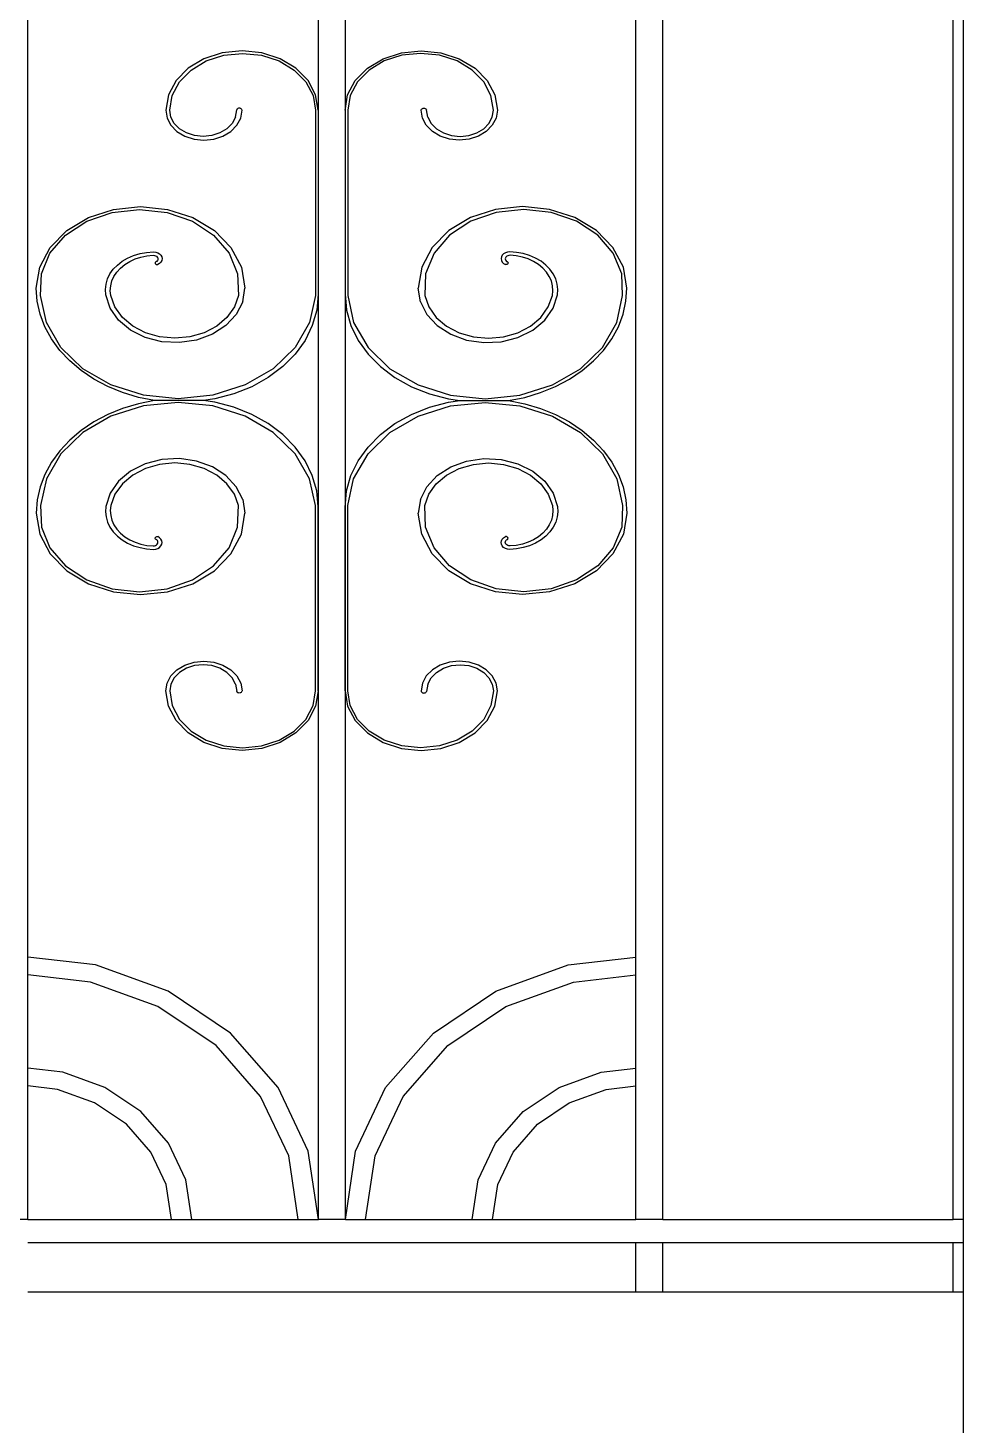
# Model space of a CAD drawing. Header units: millimetres. Extents: x 173236 to 801264, y -94969 to 615039.
# Drawn here: x 396649 to 397067, y -1894 to -1269 of the extents above; entities that cross this region are included whole.
import ezdxf

# ---------------------------------------------------------------- set-up
doc = ezdxf.new("R2010")
doc.units = ezdxf.units.MM
doc.header["$MEASUREMENT"] = 0
doc.layers.add('VOX-A-ELEV-1-NEAR', color=130, linetype='Continuous')
doc.layers.add('VOX-A-WALL-PATT', color=233, linetype='Continuous')

# ---------------------------------------------------------------- blocks, each defined once
blk = doc.blocks.new('west stsircase')
at = {"layer": 'VOX-A-WALL-PATT'}
for p, q in [((1460336.16, -1334.49), (1460336.16, -717.63)), ((1460466.16, -1451.85), (1460466.16, -717.63)), ((1460478.16, -954.92), (1460478.16, -717.63)), ((1460608.16, -1334.49), (1460608.16, -717.63)), ((1460620.16, -1451.85), (1460620.16, -717.63)), ((1460750.16, -1451.85), (1460750.16, -717.63)), ((1460754.51, -717.63), (1460754.51, -1451.85)), ((1460423.12, -930.02), (1460414.9, -932.68)), ((1460431.94, -929.11), (1460423.12, -930.02)), ((1460423.78, -931.14), (1460432.21, -930.28)), ((1460440.76, -930.02), (1460431.94, -929.11)), ((1460432.21, -930.28), (1460440.65, -931.14)), ((1460448.98, -932.68), (1460440.76, -930.02)), ((1460495.06, -932.68), (1460503.28, -930.02)), ((1460503.28, -930.02), (1460512.11, -929.11)), ((1460511.83, -930.28), (1460503.4, -931.14)), ((1460520.27, -931.14), (1460511.83, -930.28)), ((1460512.11, -929.11), (1460520.93, -930.02)), ((1460520.93, -930.02), (1460529.15, -932.68)), ((1460407.84, -936.91), (1460402.42, -942.43)), ((1460414.9, -932.68), (1460407.84, -936.91)), ((1460409.17, -937.74), (1460415.92, -933.69)), ((1460415.92, -933.69), (1460423.78, -931.14)), ((1460440.65, -931.14), (1460448.51, -933.69)), ((1460448.51, -933.69), (1460455.26, -937.74)), ((1460456.04, -936.91), (1460448.98, -932.68)), ((1460461.46, -942.43), (1460456.04, -936.91)), ((1460482.59, -942.43), (1460488.01, -936.91)), ((1460488.01, -936.91), (1460495.06, -932.68)), ((1460495.53, -933.69), (1460488.78, -937.74)), ((1460503.4, -931.14), (1460495.53, -933.69)), ((1460528.13, -933.69), (1460520.27, -931.14)), ((1460534.88, -937.74), (1460528.13, -933.69)), ((1460529.15, -932.68), (1460536.21, -936.91)), ((1460536.21, -936.91), (1460541.62, -942.43)), ((1460402.42, -942.43), (1460399.02, -948.86)), ((1460400.73, -949.16), (1460403.99, -943.02)), ((1460403.99, -943.02), (1460409.17, -937.74)), ((1460455.26, -937.74), (1460460.44, -943.02)), ((1460460.44, -943.02), (1460463.7, -949.16)), ((1460464.86, -948.86), (1460461.46, -942.43)), ((1460479.18, -948.86), (1460482.59, -942.43)), ((1460483.61, -943.02), (1460480.35, -949.16)), ((1460488.78, -937.74), (1460483.61, -943.02)), ((1460540.06, -943.02), (1460534.88, -937.74)), ((1460543.31, -949.16), (1460540.06, -943.02)), ((1460541.62, -942.43), (1460545.03, -948.86)), ((1460399.02, -948.86), (1460397.86, -955.76)), ((1460399.62, -955.76), (1460400.73, -949.16)), ((1460463.7, -949.16), (1460464.81, -955.76)), ((1460466.02, -955.76), (1460464.86, -948.86)), ((1460478.16, -954.92), (1460479.18, -948.86)), ((1460480.35, -949.16), (1460479.24, -955.76)), ((1460544.42, -955.76), (1460543.31, -949.16)), ((1460545.03, -948.86), (1460546.19, -955.76)), ((1460397.86, -955.76), (1460398.44, -959.21)), ((1460400.13, -958.78), (1460399.62, -955.76)), ((1460429, -958.78), (1460429.55, -955.51)), ((1460429.67, -955.28), (1460429.55, -955.51)), ((1460429.86, -955.09), (1460429.67, -955.28)), ((1460430.12, -954.93), (1460429.86, -955.09)), ((1460430.41, -954.84), (1460430.12, -954.93)), ((1460430.72, -954.81), (1460430.41, -954.84)), ((1460431.04, -954.84), (1460430.72, -954.81)), ((1460431.33, -954.93), (1460431.04, -954.84)), ((1460431.58, -955.09), (1460431.33, -954.93)), ((1460431.36, -959.21), (1460431.94, -955.76)), ((1460431.78, -955.28), (1460431.58, -955.09)), ((1460431.9, -955.51), (1460431.78, -955.28)), ((1460431.94, -955.76), (1460431.9, -955.51)), ((1460464.81, -955.76), (1460464.81, -1038.62)), ((1460466.02, -955.76), (1460466.02, -1038.13)), ((1460478.02, -955.76), (1460478.16, -954.92)), ((1460478.02, -955.76), (1460478.02, -1038.13)), ((1460478.16, -1039.62), (1460478.16, -954.92)), ((1460479.24, -955.76), (1460479.24, -1038.62)), ((1460512.11, -955.76), (1460512.15, -955.51)), ((1460512.69, -959.21), (1460512.11, -955.76)), ((1460512.15, -955.51), (1460512.27, -955.28)), ((1460512.27, -955.28), (1460512.46, -955.09)), ((1460512.46, -955.09), (1460512.71, -954.93)), ((1460512.71, -954.93), (1460513.01, -954.84)), ((1460513.01, -954.84), (1460513.32, -954.81)), ((1460513.32, -954.81), (1460513.64, -954.84)), ((1460513.64, -954.84), (1460513.93, -954.93)), ((1460513.93, -954.93), (1460514.18, -955.09)), ((1460514.18, -955.09), (1460514.37, -955.28)), ((1460514.37, -955.28), (1460514.5, -955.51)), ((1460515.05, -958.78), (1460514.5, -955.51)), ((1460543.91, -958.78), (1460544.42, -955.76)), ((1460546.19, -955.76), (1460545.61, -959.21)), ((1460398.44, -959.21), (1460400.14, -962.42)), ((1460401.62, -961.6), (1460400.13, -958.78)), ((1460404, -964.02), (1460401.62, -961.6)), ((1460427.51, -961.6), (1460425.13, -964.02)), ((1460429, -958.78), (1460427.51, -961.6)), ((1460429.66, -962.42), (1460431.36, -959.21)), ((1460514.39, -962.42), (1460512.69, -959.21)), ((1460515.05, -958.78), (1460516.54, -961.6)), ((1460516.54, -961.6), (1460518.91, -964.02)), ((1460540.05, -964.02), (1460542.42, -961.6)), ((1460542.42, -961.6), (1460543.91, -958.78)), ((1460545.61, -959.21), (1460543.9, -962.42)), ((1460400.14, -962.42), (1460402.85, -965.18)), ((1460402.85, -965.18), (1460406.38, -967.3)), ((1460407.09, -965.88), (1460404, -964.02)), ((1460406.38, -967.3), (1460410.49, -968.63)), ((1460410.7, -967.04), (1460407.09, -965.88)), ((1460410.49, -968.63), (1460414.9, -969.08)), ((1460414.56, -967.44), (1460410.7, -967.04)), ((1460418.43, -967.04), (1460414.56, -967.44)), ((1460414.9, -969.08), (1460419.31, -968.63)), ((1460422.04, -965.88), (1460418.43, -967.04)), ((1460419.31, -968.63), (1460423.42, -967.3)), ((1460425.13, -964.02), (1460422.04, -965.88)), ((1460423.42, -967.3), (1460426.95, -965.18)), ((1460426.95, -965.18), (1460429.66, -962.42)), ((1460517.1, -965.18), (1460514.39, -962.42)), ((1460520.63, -967.3), (1460517.1, -965.18)), ((1460518.91, -964.02), (1460522.01, -965.88)), ((1460524.74, -968.63), (1460520.63, -967.3)), ((1460522.01, -965.88), (1460525.61, -967.04)), ((1460529.15, -969.08), (1460524.74, -968.63)), ((1460525.61, -967.04), (1460529.48, -967.44)), ((1460533.56, -968.63), (1460529.15, -969.08)), ((1460529.48, -967.44), (1460533.35, -967.04)), ((1460533.35, -967.04), (1460536.95, -965.88)), ((1460537.67, -967.3), (1460533.56, -968.63)), ((1460536.95, -965.88), (1460540.05, -964.02)), ((1460541.2, -965.18), (1460537.67, -967.3)), ((1460543.9, -962.42), (1460541.2, -965.18)), ((1460374.49, -1000.05), (1460386.57, -998.81)), ((1460386.57, -998.81), (1460398.65, -1000.05)), ((1460557.48, -998.81), (1460545.4, -1000.05)), ((1460569.56, -1000.05), (1460557.48, -998.81)), ((1460352.95, -1011.61), (1460362.45, -1005.36)), ((1460353.57, -1009.49), (1460363.23, -1003.7)), ((1460362.45, -1005.36), (1460373.79, -1001.4)), ((1460363.23, -1003.7), (1460374.49, -1000.05)), ((1460373.79, -1001.4), (1460386.09, -1000.05)), ((1460386.09, -1000.05), (1460398.39, -1001.4)), ((1460398.39, -1001.4), (1460409.73, -1005.36)), ((1460398.65, -1000.05), (1460409.9, -1003.7)), ((1460409.73, -1005.36), (1460419.23, -1011.61)), ((1460409.9, -1003.7), (1460419.57, -1009.49)), ((1460534.14, -1003.7), (1460524.47, -1009.49)), ((1460534.31, -1005.36), (1460524.81, -1011.61)), ((1460545.4, -1000.05), (1460534.14, -1003.7)), ((1460545.66, -1001.4), (1460534.31, -1005.36)), ((1460557.95, -1000.05), (1460545.66, -1001.4)), ((1460570.25, -1001.4), (1460557.95, -1000.05)), ((1460580.81, -1003.7), (1460569.56, -1000.05)), ((1460581.59, -1005.36), (1460570.25, -1001.4)), ((1460590.48, -1009.49), (1460580.81, -1003.7)), ((1460591.1, -1011.61), (1460581.59, -1005.36)), ((1460346.02, -1019.67), (1460352.95, -1011.61)), ((1460346.15, -1017.05), (1460353.57, -1009.49)), ((1460419.23, -1011.61), (1460426.16, -1019.67)), ((1460419.57, -1009.49), (1460426.99, -1017.05)), ((1460524.47, -1009.49), (1460517.06, -1017.05)), ((1460524.81, -1011.61), (1460517.88, -1019.67)), ((1460597.9, -1017.05), (1460590.48, -1009.49)), ((1460598.02, -1019.67), (1460591.1, -1011.61)), ((1460341.49, -1025.85), (1460346.15, -1017.05)), ((1460426.99, -1017.05), (1460431.65, -1025.85)), ((1460517.06, -1017.05), (1460512.39, -1025.85)), ((1460602.56, -1025.85), (1460597.9, -1017.05)), ((1460342.21, -1028.91), (1460346.02, -1019.67)), ((1460376.19, -1024.97), (1460378.34, -1023.28)), ((1460377.56, -1026.29), (1460379.48, -1024.7)), ((1460378.34, -1023.28), (1460380.78, -1021.84)), ((1460379.48, -1024.7), (1460381.68, -1023.33)), ((1460380.78, -1021.84), (1460383.45, -1020.68)), ((1460381.68, -1023.33), (1460384.1, -1022.22)), ((1460383.45, -1020.68), (1460386.3, -1019.82)), ((1460384.1, -1022.22), (1460386.69, -1021.39)), ((1460386.3, -1019.82), (1460389.28, -1019.28)), ((1460386.69, -1021.39), (1460389.41, -1020.85)), ((1460389.28, -1019.28), (1460392.32, -1019.06)), ((1460389.41, -1020.85), (1460392.19, -1020.61)), ((1460392.19, -1020.61), (1460392.73, -1020.65)), ((1460392.32, -1019.06), (1460393.32, -1019.17)), ((1460392.73, -1020.65), (1460393.24, -1020.8)), ((1460393.12, -1023.86), (1460393.09, -1024.04)), ((1460393.09, -1024.04), (1460393.12, -1024.23)), ((1460393.21, -1023.68), (1460393.12, -1023.86)), ((1460393.12, -1024.23), (1460393.22, -1024.4)), ((1460393.35, -1023.53), (1460393.21, -1023.68)), ((1460393.22, -1024.4), (1460393.37, -1024.55)), ((1460393.24, -1020.8), (1460393.68, -1021.05)), ((1460393.32, -1019.17), (1460394.26, -1019.47)), ((1460393.54, -1023.41), (1460393.35, -1023.53)), ((1460393.37, -1024.55), (1460393.56, -1024.66)), ((1460393.76, -1023.34), (1460393.54, -1023.41)), ((1460393.56, -1024.66), (1460393.78, -1024.73)), ((1460393.68, -1021.05), (1460394.02, -1021.38)), ((1460394.08, -1023), (1460393.76, -1023.34)), ((1460393.78, -1024.73), (1460394.02, -1024.76)), ((1460394.02, -1021.38), (1460394.24, -1021.76)), ((1460394.02, -1024.76), (1460394.26, -1024.73)), ((1460394.27, -1022.6), (1460394.08, -1023)), ((1460394.24, -1021.76), (1460394.33, -1022.18)), ((1460394.26, -1019.47), (1460395.07, -1019.95)), ((1460395.07, -1024.25), (1460394.26, -1024.73)), ((1460394.33, -1022.18), (1460394.27, -1022.6)), ((1460395.07, -1019.95), (1460395.68, -1020.58)), ((1460395.68, -1023.62), (1460395.07, -1024.25)), ((1460395.68, -1020.58), (1460396.07, -1021.31)), ((1460396.07, -1022.89), (1460395.68, -1023.62)), ((1460396.07, -1021.31), (1460396.2, -1022.1)), ((1460396.2, -1022.1), (1460396.07, -1022.89)), ((1460426.16, -1019.67), (1460429.97, -1028.91)), ((1460517.88, -1019.67), (1460514.07, -1028.91)), ((1460547.97, -1021.31), (1460547.84, -1022.1)), ((1460547.84, -1022.1), (1460547.97, -1022.89)), ((1460548.36, -1020.58), (1460547.97, -1021.31)), ((1460547.97, -1022.89), (1460548.36, -1023.62)), ((1460548.98, -1019.95), (1460548.36, -1020.58)), ((1460548.36, -1023.62), (1460548.98, -1024.25)), ((1460549.78, -1019.47), (1460548.98, -1019.95)), ((1460548.98, -1024.25), (1460549.78, -1024.73)), ((1460549.81, -1021.76), (1460549.72, -1022.18)), ((1460549.72, -1022.18), (1460549.77, -1022.6)), ((1460549.77, -1022.6), (1460549.96, -1023)), ((1460550.72, -1019.17), (1460549.78, -1019.47)), ((1460550.02, -1024.76), (1460549.78, -1024.73)), ((1460550.03, -1021.38), (1460549.81, -1021.76)), ((1460549.96, -1023), (1460550.28, -1023.34)), ((1460550.26, -1024.73), (1460550.02, -1024.76)), ((1460550.37, -1021.05), (1460550.03, -1021.38)), ((1460550.48, -1024.66), (1460550.26, -1024.73)), ((1460550.28, -1023.34), (1460550.5, -1023.41)), ((1460550.81, -1020.8), (1460550.37, -1021.05)), ((1460550.68, -1024.55), (1460550.48, -1024.66)), ((1460550.5, -1023.41), (1460550.69, -1023.53)), ((1460550.83, -1024.4), (1460550.68, -1024.55)), ((1460550.69, -1023.53), (1460550.84, -1023.68)), ((1460551.72, -1019.06), (1460550.72, -1019.17)), ((1460551.31, -1020.65), (1460550.81, -1020.8)), ((1460550.92, -1024.23), (1460550.83, -1024.4)), ((1460550.84, -1023.68), (1460550.93, -1023.86)), ((1460550.95, -1024.04), (1460550.92, -1024.23)), ((1460550.93, -1023.86), (1460550.95, -1024.04)), ((1460551.85, -1020.61), (1460551.31, -1020.65)), ((1460554.77, -1019.28), (1460551.72, -1019.06)), ((1460554.64, -1020.85), (1460551.85, -1020.61)), ((1460557.35, -1021.39), (1460554.64, -1020.85)), ((1460557.74, -1019.82), (1460554.77, -1019.28)), ((1460559.95, -1022.22), (1460557.35, -1021.39)), ((1460560.59, -1020.68), (1460557.74, -1019.82)), ((1460562.37, -1023.33), (1460559.95, -1022.22)), ((1460563.26, -1021.84), (1460560.59, -1020.68)), ((1460564.56, -1024.7), (1460562.37, -1023.33)), ((1460565.7, -1023.28), (1460563.26, -1021.84)), ((1460566.49, -1026.29), (1460564.56, -1024.7)), ((1460567.86, -1024.97), (1460565.7, -1023.28)), ((1460601.83, -1028.91), (1460598.02, -1019.67)), ((1460339.9, -1035.3), (1460341.49, -1025.85)), ((1460341.81, -1038.62), (1460342.21, -1028.91)), ((1460371.78, -1031.2), (1460372.87, -1028.97)), ((1460372.87, -1028.97), (1460374.35, -1026.88)), ((1460373.72, -1032.09), (1460374.65, -1030.02)), ((1460374.35, -1026.88), (1460376.19, -1024.97)), ((1460374.65, -1030.02), (1460375.93, -1028.08)), ((1460375.93, -1028.08), (1460377.56, -1026.29)), ((1460429.97, -1028.91), (1460430.37, -1038.62)), ((1460431.65, -1025.85), (1460433.24, -1035.3)), ((1460512.39, -1025.85), (1460510.8, -1035.3)), ((1460514.07, -1028.91), (1460513.67, -1038.62)), ((1460568.11, -1028.08), (1460566.49, -1026.29)), ((1460569.69, -1026.88), (1460567.86, -1024.97)), ((1460569.4, -1030.02), (1460568.11, -1028.08)), ((1460570.32, -1032.09), (1460569.4, -1030.02)), ((1460571.17, -1028.97), (1460569.69, -1026.88)), ((1460572.26, -1031.2), (1460571.17, -1028.97)), ((1460602.23, -1038.62), (1460601.83, -1028.91)), ((1460604.15, -1035.3), (1460602.56, -1025.85)), ((1460340.33, -1041.17), (1460339.9, -1035.3)), ((1460370.84, -1035.91), (1460371.1, -1033.53)), ((1460371, -1038.3), (1460370.84, -1035.91)), ((1460371.1, -1033.53), (1460371.78, -1031.2)), ((1460373.02, -1036.43), (1460373.18, -1034.24)), ((1460373.27, -1038.62), (1460373.02, -1036.43)), ((1460373.18, -1034.24), (1460373.72, -1032.09)), ((1460432.26, -1041.38), (1460433.24, -1035.3)), ((1460511.79, -1041.38), (1460510.8, -1035.3)), ((1460570.87, -1034.24), (1460570.32, -1032.09)), ((1460570.78, -1038.62), (1460571.02, -1036.43)), ((1460571.02, -1036.43), (1460570.87, -1034.24)), ((1460572.95, -1033.53), (1460572.26, -1031.2)), ((1460573.21, -1035.91), (1460572.95, -1033.53)), ((1460573.05, -1038.3), (1460573.21, -1035.91)), ((1460603.72, -1041.17), (1460604.15, -1035.3)), ((1460341.62, -1046.96), (1460340.33, -1041.17)), ((1460344.44, -1050.67), (1460341.81, -1038.62)), ((1460372.93, -1044.24), (1460371, -1038.3)), ((1460375.11, -1043.73), (1460373.27, -1038.62)), ((1460430.37, -1038.62), (1460428.53, -1043.73)), ((1460432.26, -1041.38), (1460429.37, -1047.07)), ((1460464.81, -1038.62), (1460462.17, -1050.67)), ((1460466.02, -1038.13), (1460465.36, -1045.17)), ((1460478.02, -1038.13), (1460478.16, -1039.62)), ((1460478.16, -1039.62), (1460478.68, -1045.17)), ((1460478.16, -1131.57), (1460478.16, -1039.62)), ((1460479.24, -1038.62), (1460481.87, -1050.67)), ((1460511.79, -1041.38), (1460514.67, -1047.07)), ((1460513.67, -1038.62), (1460515.52, -1043.73)), ((1460568.94, -1043.73), (1460570.78, -1038.62)), ((1460571.12, -1044.24), (1460573.05, -1038.3)), ((1460599.6, -1050.67), (1460602.23, -1038.62)), ((1460602.43, -1046.96), (1460603.72, -1041.17)), ((1460343.74, -1052.6), (1460341.62, -1046.96)), ((1460376.69, -1049.61), (1460372.93, -1044.24)), ((1460378.43, -1048.37), (1460375.11, -1043.73)), ((1460382.04, -1054.09), (1460376.69, -1049.61)), ((1460383.04, -1052.27), (1460378.43, -1048.37)), ((1460425.21, -1048.37), (1460420.6, -1052.27)), ((1460429.37, -1047.07), (1460424.76, -1052.03)), ((1460428.53, -1043.73), (1460425.21, -1048.37)), ((1460465.36, -1045.17), (1460463.39, -1052.06)), ((1460478.68, -1045.17), (1460480.65, -1052.06)), ((1460514.67, -1047.07), (1460519.28, -1052.03)), ((1460515.52, -1043.73), (1460518.84, -1048.37)), ((1460518.84, -1048.37), (1460523.45, -1052.27)), ((1460561, -1052.27), (1460565.62, -1048.37)), ((1460562, -1054.09), (1460567.36, -1049.61)), ((1460565.62, -1048.37), (1460568.94, -1043.73)), ((1460567.36, -1049.61), (1460571.12, -1044.24)), ((1460600.3, -1052.6), (1460602.43, -1046.96)), ((1460346.69, -1058.01), (1460343.74, -1052.6)), ((1460350.88, -1061.82), (1460344.44, -1050.67)), ((1460388.65, -1057.38), (1460382.04, -1054.09)), ((1460388.69, -1055.23), (1460383.04, -1052.27)), ((1460395.07, -1057.06), (1460388.69, -1055.23)), ((1460414.94, -1055.23), (1460408.57, -1057.06)), ((1460418.72, -1055.93), (1460411.62, -1058.54)), ((1460420.6, -1052.27), (1460414.94, -1055.23)), ((1460424.76, -1052.03), (1460418.72, -1055.93)), ((1460462.17, -1050.67), (1460455.74, -1061.82)), ((1460463.39, -1052.06), (1460460.16, -1058.66)), ((1460480.65, -1052.06), (1460483.88, -1058.66)), ((1460481.87, -1050.67), (1460488.31, -1061.82)), ((1460519.28, -1052.03), (1460525.33, -1055.93)), ((1460523.45, -1052.27), (1460529.1, -1055.23)), ((1460525.33, -1055.93), (1460532.42, -1058.54)), ((1460529.1, -1055.23), (1460535.48, -1057.06)), ((1460548.98, -1057.06), (1460555.35, -1055.23)), ((1460555.35, -1055.23), (1460561, -1052.27)), ((1460555.39, -1057.38), (1460562, -1054.09)), ((1460593.17, -1061.82), (1460599.6, -1050.67)), ((1460597.36, -1058.01), (1460600.3, -1052.6)), ((1460350.4, -1063.12), (1460346.69, -1058.01)), ((1460360.7, -1071.34), (1460350.88, -1061.82)), ((1460396.1, -1059.28), (1460388.65, -1057.38)), ((1460401.82, -1057.69), (1460395.07, -1057.06)), ((1460403.92, -1059.68), (1460396.1, -1059.28)), ((1460408.57, -1057.06), (1460401.82, -1057.69)), ((1460411.62, -1058.54), (1460403.92, -1059.68)), ((1460455.74, -1061.82), (1460445.92, -1071.34)), ((1460460.16, -1058.66), (1460455.73, -1064.81)), ((1460483.88, -1058.66), (1460488.31, -1064.81)), ((1460488.31, -1061.82), (1460498.13, -1071.34)), ((1460532.42, -1058.54), (1460540.12, -1059.68)), ((1460535.48, -1057.06), (1460542.23, -1057.69)), ((1460540.12, -1059.68), (1460547.94, -1059.28)), ((1460542.23, -1057.69), (1460548.98, -1057.06)), ((1460547.94, -1059.28), (1460555.39, -1057.38)), ((1460583.34, -1071.34), (1460593.17, -1061.82)), ((1460593.65, -1063.12), (1460597.36, -1058.01)), ((1460354.84, -1067.87), (1460350.4, -1063.12)), ((1460359.94, -1072.19), (1460354.84, -1067.87)), ((1460455.73, -1064.81), (1460450.2, -1070.4)), ((1460488.31, -1064.81), (1460493.84, -1070.4)), ((1460584.1, -1072.19), (1460589.21, -1067.87)), ((1460589.21, -1067.87), (1460593.65, -1063.12)), ((1460365.64, -1076.02), (1460359.94, -1072.19)), ((1460373.28, -1078.62), (1460360.7, -1071.34)), ((1460445.92, -1071.34), (1460433.34, -1078.62)), ((1460450.2, -1070.4), (1460443.69, -1075.3)), ((1460493.84, -1070.4), (1460500.35, -1075.3)), ((1460498.13, -1071.34), (1460510.7, -1078.62)), ((1460570.77, -1078.62), (1460583.34, -1071.34)), ((1460578.4, -1076.02), (1460584.1, -1072.19)), ((1460371.87, -1079.32), (1460365.64, -1076.02)), ((1460378.54, -1082.04), (1460371.87, -1079.32)), ((1460387.79, -1083.18), (1460373.28, -1078.62)), ((1460433.34, -1078.62), (1460418.83, -1083.18)), ((1460436.34, -1079.4), (1460428.3, -1082.61)), ((1460443.69, -1075.3), (1460436.34, -1079.4)), ((1460500.35, -1075.3), (1460507.71, -1079.4)), ((1460507.71, -1079.4), (1460515.75, -1082.61)), ((1460510.7, -1078.62), (1460525.22, -1083.18)), ((1460556.25, -1083.18), (1460570.77, -1078.62)), ((1460565.5, -1082.04), (1460572.17, -1079.32)), ((1460572.17, -1079.32), (1460578.4, -1076.02)), ((1460385.56, -1084.14), (1460378.54, -1082.04)), ((1460385.56, -1087.06), (1460378.54, -1089.16)), ((1460392.85, -1085.6), (1460385.56, -1084.14)), ((1460392.85, -1085.6), (1460385.56, -1087.06)), ((1460403.31, -1084.74), (1460387.79, -1083.18)), ((1460403.31, -1086.46), (1460387.79, -1088.01)), ((1460414.73, -1085.6), (1460392.85, -1085.6)), ((1460418.83, -1083.18), (1460403.31, -1084.74)), ((1460418.83, -1088.01), (1460403.31, -1086.46)), ((1460419.74, -1084.88), (1460414.73, -1085.6)), ((1460419.74, -1086.31), (1460414.73, -1085.6)), ((1460428.3, -1082.61), (1460419.74, -1084.88)), ((1460428.3, -1088.58), (1460419.74, -1086.31)), ((1460515.75, -1082.61), (1460524.3, -1084.88)), ((1460515.75, -1088.58), (1460524.3, -1086.31)), ((1460524.3, -1084.88), (1460529.32, -1085.6)), ((1460524.3, -1086.31), (1460529.32, -1085.6)), ((1460525.22, -1083.18), (1460540.74, -1084.74)), ((1460525.22, -1088.01), (1460540.74, -1086.46)), ((1460529.32, -1085.6), (1460551.2, -1085.6)), ((1460540.74, -1084.74), (1460556.25, -1083.18)), ((1460540.74, -1086.46), (1460556.25, -1088.01)), ((1460551.2, -1085.6), (1460558.48, -1084.14)), ((1460551.2, -1085.6), (1460558.48, -1087.06)), ((1460558.48, -1084.14), (1460565.5, -1082.04)), ((1460558.48, -1087.06), (1460565.5, -1089.16)), ((1460373.28, -1092.57), (1460360.7, -1099.85)), ((1460371.87, -1091.88), (1460365.64, -1095.17)), ((1460378.54, -1089.16), (1460371.87, -1091.88)), ((1460387.79, -1088.01), (1460373.28, -1092.57)), ((1460433.34, -1092.57), (1460418.83, -1088.01)), ((1460436.34, -1091.8), (1460428.3, -1088.58)), ((1460445.92, -1099.85), (1460433.34, -1092.57)), ((1460443.69, -1095.9), (1460436.34, -1091.8)), ((1460498.13, -1099.85), (1460510.7, -1092.57)), ((1460500.35, -1095.9), (1460507.71, -1091.8)), ((1460507.71, -1091.8), (1460515.75, -1088.58)), ((1460510.7, -1092.57), (1460525.22, -1088.01)), ((1460556.25, -1088.01), (1460570.77, -1092.57)), ((1460565.5, -1089.16), (1460572.17, -1091.88)), ((1460570.77, -1092.57), (1460583.34, -1099.85)), ((1460572.17, -1091.88), (1460578.4, -1095.17)), ((1460360.7, -1099.85), (1460350.88, -1109.37)), ((1460359.94, -1099), (1460354.84, -1103.32)), ((1460365.64, -1095.17), (1460359.94, -1099)), ((1460450.2, -1100.79), (1460443.69, -1095.9)), ((1460455.74, -1109.37), (1460445.92, -1099.85)), ((1460488.31, -1109.37), (1460498.13, -1099.85)), ((1460493.84, -1100.79), (1460500.35, -1095.9)), ((1460578.4, -1095.17), (1460584.1, -1099)), ((1460583.34, -1099.85), (1460593.17, -1109.37)), ((1460584.1, -1099), (1460589.21, -1103.32)), ((1460354.84, -1103.32), (1460350.4, -1108.07)), ((1460455.73, -1106.38), (1460450.2, -1100.79)), ((1460488.31, -1106.38), (1460493.84, -1100.79)), ((1460589.21, -1103.32), (1460593.65, -1108.07)), ((1460350.88, -1109.37), (1460344.44, -1120.52)), ((1460350.4, -1108.07), (1460346.69, -1113.18)), ((1460396.1, -1111.91), (1460388.65, -1113.81)), ((1460403.92, -1111.52), (1460396.1, -1111.91)), ((1460411.62, -1112.66), (1460403.92, -1111.52)), ((1460460.16, -1112.53), (1460455.73, -1106.38)), ((1460462.17, -1120.52), (1460455.74, -1109.37)), ((1460481.87, -1120.52), (1460488.31, -1109.37)), ((1460483.88, -1112.53), (1460488.31, -1106.38)), ((1460532.42, -1112.66), (1460540.12, -1111.52)), ((1460540.12, -1111.52), (1460547.94, -1111.91)), ((1460547.94, -1111.91), (1460555.39, -1113.81)), ((1460593.17, -1109.37), (1460599.6, -1120.52)), ((1460593.65, -1108.07), (1460597.36, -1113.18)), ((1460343.74, -1118.59), (1460341.62, -1124.23)), ((1460346.69, -1113.18), (1460343.74, -1118.59)), ((1460382.04, -1117.11), (1460376.69, -1121.58)), ((1460388.65, -1113.81), (1460382.04, -1117.11)), ((1460388.69, -1115.97), (1460383.04, -1118.92)), ((1460395.07, -1114.13), (1460388.69, -1115.97)), ((1460401.82, -1113.5), (1460395.07, -1114.13)), ((1460408.57, -1114.13), (1460401.82, -1113.5)), ((1460414.94, -1115.97), (1460408.57, -1114.13)), ((1460418.72, -1115.26), (1460411.62, -1112.66)), ((1460420.6, -1118.92), (1460414.94, -1115.97)), ((1460424.76, -1119.16), (1460418.72, -1115.26)), ((1460463.39, -1119.13), (1460460.16, -1112.53)), ((1460480.65, -1119.13), (1460483.88, -1112.53)), ((1460519.28, -1119.16), (1460525.33, -1115.26)), ((1460523.45, -1118.92), (1460529.1, -1115.97)), ((1460525.33, -1115.26), (1460532.42, -1112.66)), ((1460529.1, -1115.97), (1460535.48, -1114.13)), ((1460535.48, -1114.13), (1460542.23, -1113.5)), ((1460542.23, -1113.5), (1460548.98, -1114.13)), ((1460548.98, -1114.13), (1460555.35, -1115.97)), ((1460555.35, -1115.97), (1460561, -1118.92)), ((1460555.39, -1113.81), (1460562, -1117.11)), ((1460562, -1117.11), (1460567.36, -1121.58)), ((1460597.36, -1113.18), (1460600.3, -1118.59)), ((1460600.3, -1118.59), (1460602.43, -1124.23)), ((1460341.62, -1124.23), (1460340.33, -1130.02)), ((1460344.44, -1120.52), (1460341.81, -1132.58)), ((1460376.69, -1121.58), (1460372.93, -1126.96)), ((1460378.43, -1122.82), (1460375.11, -1127.46)), ((1460383.04, -1118.92), (1460378.43, -1122.82)), ((1460425.21, -1122.82), (1460420.6, -1118.92)), ((1460429.37, -1124.12), (1460424.76, -1119.16)), ((1460428.53, -1127.46), (1460425.21, -1122.82)), ((1460432.26, -1129.82), (1460429.37, -1124.12)), ((1460464.81, -1132.58), (1460462.17, -1120.52)), ((1460465.36, -1126.02), (1460463.39, -1119.13)), ((1460478.68, -1126.02), (1460480.65, -1119.13)), ((1460479.24, -1132.58), (1460481.87, -1120.52)), ((1460511.79, -1129.82), (1460514.67, -1124.12)), ((1460514.67, -1124.12), (1460519.28, -1119.16)), ((1460515.52, -1127.46), (1460518.84, -1122.82)), ((1460518.84, -1122.82), (1460523.45, -1118.92)), ((1460561, -1118.92), (1460565.62, -1122.82)), ((1460565.62, -1122.82), (1460568.94, -1127.46)), ((1460567.36, -1121.58), (1460571.12, -1126.96)), ((1460599.6, -1120.52), (1460602.23, -1132.58)), ((1460602.43, -1124.23), (1460603.72, -1130.02)), ((1460340.33, -1130.02), (1460339.9, -1135.89)), ((1460372.93, -1126.96), (1460371, -1132.9)), ((1460375.11, -1127.46), (1460373.27, -1132.58)), ((1460430.37, -1132.58), (1460428.53, -1127.46)), ((1460432.26, -1129.82), (1460433.24, -1135.89)), ((1460466.02, -1133.07), (1460465.36, -1126.02)), ((1460478.16, -1131.57), (1460478.68, -1126.02)), ((1460511.79, -1129.82), (1460510.8, -1135.89)), ((1460513.67, -1132.58), (1460515.52, -1127.46)), ((1460568.94, -1127.46), (1460570.78, -1132.58)), ((1460571.12, -1126.96), (1460573.05, -1132.9)), ((1460603.72, -1130.02), (1460604.15, -1135.89)), ((1460339.9, -1135.89), (1460341.49, -1145.34)), ((1460341.81, -1132.58), (1460342.21, -1142.28)), ((1460371, -1132.9), (1460370.84, -1135.28)), ((1460370.84, -1135.28), (1460371.1, -1137.66)), ((1460373.27, -1132.58), (1460373.02, -1134.76)), ((1460373.02, -1134.76), (1460373.18, -1136.95)), ((1460373.18, -1136.95), (1460373.72, -1139.1)), ((1460429.97, -1142.28), (1460430.37, -1132.58)), ((1460431.65, -1145.34), (1460433.24, -1135.89)), ((1460464.81, -1215.44), (1460464.81, -1132.58)), ((1460466.02, -1215.44), (1460466.02, -1133.07)), ((1460478.02, -1133.07), (1460478.16, -1131.57)), ((1460478.02, -1215.44), (1460478.02, -1133.07)), ((1460478.16, -1216.27), (1460478.16, -1131.57)), ((1460479.24, -1215.44), (1460479.24, -1132.58)), ((1460512.39, -1145.34), (1460510.8, -1135.89)), ((1460514.07, -1142.28), (1460513.67, -1132.58)), ((1460570.87, -1136.95), (1460570.32, -1139.1)), ((1460570.78, -1132.58), (1460571.02, -1134.76)), ((1460571.02, -1134.76), (1460570.87, -1136.95)), ((1460573.21, -1135.28), (1460572.95, -1137.66)), ((1460573.05, -1132.9), (1460573.21, -1135.28)), ((1460602.23, -1132.58), (1460601.83, -1142.28)), ((1460604.15, -1135.89), (1460602.56, -1145.34)), ((1460342.21, -1142.28), (1460346.02, -1151.52)), ((1460371.1, -1137.66), (1460371.78, -1139.99)), ((1460371.78, -1139.99), (1460372.87, -1142.22)), ((1460372.87, -1142.22), (1460374.35, -1144.31)), ((1460373.72, -1139.1), (1460374.65, -1141.17)), ((1460374.65, -1141.17), (1460375.93, -1143.12)), ((1460375.93, -1143.12), (1460377.56, -1144.9)), ((1460426.16, -1151.52), (1460429.97, -1142.28)), ((1460517.88, -1151.52), (1460514.07, -1142.28)), ((1460568.11, -1143.12), (1460566.49, -1144.9)), ((1460569.4, -1141.17), (1460568.11, -1143.12)), ((1460570.32, -1139.1), (1460569.4, -1141.17)), ((1460571.17, -1142.22), (1460569.69, -1144.31)), ((1460572.26, -1139.99), (1460571.17, -1142.22)), ((1460572.95, -1137.66), (1460572.26, -1139.99)), ((1460601.83, -1142.28), (1460598.02, -1151.52)), ((1460341.49, -1145.34), (1460346.15, -1154.14)), ((1460374.35, -1144.31), (1460376.19, -1146.22)), ((1460376.19, -1146.22), (1460378.34, -1147.91)), ((1460377.56, -1144.9), (1460379.48, -1146.5)), ((1460378.34, -1147.91), (1460380.78, -1149.35)), ((1460379.48, -1146.5), (1460381.68, -1147.86)), ((1460380.78, -1149.35), (1460383.45, -1150.51)), ((1460381.68, -1147.86), (1460384.1, -1148.97)), ((1460384.1, -1148.97), (1460386.69, -1149.8)), ((1460386.69, -1149.8), (1460389.41, -1150.34)), ((1460393.09, -1147.15), (1460393.12, -1146.96)), ((1460393.12, -1147.34), (1460393.09, -1147.15)), ((1460393.12, -1146.96), (1460393.22, -1146.79)), ((1460393.21, -1147.51), (1460393.12, -1147.34)), ((1460393.35, -1147.66), (1460393.21, -1147.51)), ((1460393.22, -1146.79), (1460393.37, -1146.64)), ((1460393.54, -1147.78), (1460393.35, -1147.66)), ((1460393.37, -1146.64), (1460393.56, -1146.53)), ((1460393.76, -1147.85), (1460393.54, -1147.78)), ((1460393.56, -1146.53), (1460393.78, -1146.46)), ((1460393.68, -1150.14), (1460394.02, -1149.81)), ((1460394.08, -1148.2), (1460393.76, -1147.85)), ((1460393.78, -1146.46), (1460394.02, -1146.44)), ((1460394.02, -1146.44), (1460394.26, -1146.46)), ((1460394.02, -1149.81), (1460394.24, -1149.43)), ((1460394.27, -1148.59), (1460394.08, -1148.2)), ((1460394.24, -1149.43), (1460394.33, -1149.01)), ((1460395.07, -1146.95), (1460394.26, -1146.46)), ((1460394.33, -1149.01), (1460394.27, -1148.59)), ((1460395.68, -1147.58), (1460395.07, -1146.95)), ((1460396.07, -1148.31), (1460395.68, -1147.58)), ((1460396.2, -1149.09), (1460396.07, -1148.31)), ((1460396.07, -1149.88), (1460396.2, -1149.09)), ((1460426.99, -1154.14), (1460431.65, -1145.34)), ((1460517.06, -1154.14), (1460512.39, -1145.34)), ((1460547.84, -1149.09), (1460547.97, -1148.31)), ((1460547.97, -1149.88), (1460547.84, -1149.09)), ((1460547.97, -1148.31), (1460548.36, -1147.58)), ((1460548.36, -1147.58), (1460548.98, -1146.95)), ((1460548.98, -1146.95), (1460549.78, -1146.46)), ((1460549.72, -1149.01), (1460549.77, -1148.59)), ((1460549.81, -1149.43), (1460549.72, -1149.01)), ((1460549.77, -1148.59), (1460549.96, -1148.2)), ((1460550.02, -1146.44), (1460549.78, -1146.46)), ((1460550.03, -1149.81), (1460549.81, -1149.43)), ((1460549.96, -1148.2), (1460550.28, -1147.85)), ((1460550.26, -1146.46), (1460550.02, -1146.44)), ((1460550.37, -1150.14), (1460550.03, -1149.81)), ((1460550.48, -1146.53), (1460550.26, -1146.46)), ((1460550.28, -1147.85), (1460550.5, -1147.78)), ((1460550.68, -1146.64), (1460550.48, -1146.53)), ((1460550.5, -1147.78), (1460550.69, -1147.66)), ((1460550.83, -1146.79), (1460550.68, -1146.64)), ((1460550.69, -1147.66), (1460550.84, -1147.51)), ((1460550.92, -1146.96), (1460550.83, -1146.79)), ((1460550.84, -1147.51), (1460550.93, -1147.34)), ((1460550.95, -1147.15), (1460550.92, -1146.96)), ((1460550.93, -1147.34), (1460550.95, -1147.15)), ((1460557.35, -1149.8), (1460554.64, -1150.34)), ((1460559.95, -1148.97), (1460557.35, -1149.8)), ((1460562.37, -1147.86), (1460559.95, -1148.97)), ((1460563.26, -1149.35), (1460560.59, -1150.51)), ((1460564.56, -1146.5), (1460562.37, -1147.86)), ((1460565.7, -1147.91), (1460563.26, -1149.35)), ((1460566.49, -1144.9), (1460564.56, -1146.5)), ((1460567.86, -1146.22), (1460565.7, -1147.91)), ((1460569.69, -1144.31), (1460567.86, -1146.22)), ((1460602.56, -1145.34), (1460597.9, -1154.14)), ((1460346.02, -1151.52), (1460352.95, -1159.58)), ((1460346.15, -1154.14), (1460353.57, -1161.7)), ((1460383.45, -1150.51), (1460386.3, -1151.37)), ((1460386.3, -1151.37), (1460389.28, -1151.92)), ((1460389.28, -1151.92), (1460392.32, -1152.13)), ((1460389.41, -1150.34), (1460392.19, -1150.58)), ((1460392.19, -1150.58), (1460392.73, -1150.54)), ((1460392.32, -1152.13), (1460393.32, -1152.03)), ((1460392.73, -1150.54), (1460393.24, -1150.39)), ((1460393.24, -1150.39), (1460393.68, -1150.14)), ((1460393.32, -1152.03), (1460394.26, -1151.72)), ((1460394.26, -1151.72), (1460395.07, -1151.24)), ((1460395.07, -1151.24), (1460395.68, -1150.61)), ((1460395.68, -1150.61), (1460396.07, -1149.88)), ((1460419.23, -1159.58), (1460426.16, -1151.52)), ((1460419.57, -1161.7), (1460426.99, -1154.14)), ((1460524.47, -1161.7), (1460517.06, -1154.14)), ((1460524.81, -1159.58), (1460517.88, -1151.52)), ((1460548.36, -1150.61), (1460547.97, -1149.88)), ((1460548.98, -1151.24), (1460548.36, -1150.61)), ((1460549.78, -1151.72), (1460548.98, -1151.24)), ((1460550.72, -1152.03), (1460549.78, -1151.72)), ((1460550.81, -1150.39), (1460550.37, -1150.14)), ((1460551.72, -1152.13), (1460550.72, -1152.03)), ((1460551.31, -1150.54), (1460550.81, -1150.39)), ((1460551.85, -1150.58), (1460551.31, -1150.54)), ((1460554.77, -1151.92), (1460551.72, -1152.13)), ((1460554.64, -1150.34), (1460551.85, -1150.58)), ((1460557.74, -1151.37), (1460554.77, -1151.92)), ((1460560.59, -1150.51), (1460557.74, -1151.37)), ((1460597.9, -1154.14), (1460590.48, -1161.7)), ((1460598.02, -1151.52), (1460591.1, -1159.58)), ((1460352.95, -1159.58), (1460362.45, -1165.83)), ((1460353.57, -1161.7), (1460363.23, -1167.5)), ((1460409.73, -1165.83), (1460419.23, -1159.58)), ((1460409.9, -1167.5), (1460419.57, -1161.7)), ((1460534.14, -1167.5), (1460524.47, -1161.7)), ((1460534.31, -1165.83), (1460524.81, -1159.58)), ((1460590.48, -1161.7), (1460580.81, -1167.5)), ((1460591.1, -1159.58), (1460581.59, -1165.83)), ((1460362.45, -1165.83), (1460373.79, -1169.79)), ((1460363.23, -1167.5), (1460374.49, -1171.14)), ((1460398.39, -1169.79), (1460409.73, -1165.83)), ((1460398.65, -1171.14), (1460409.9, -1167.5)), ((1460545.4, -1171.14), (1460534.14, -1167.5)), ((1460545.66, -1169.79), (1460534.31, -1165.83)), ((1460580.81, -1167.5), (1460569.56, -1171.14)), ((1460581.59, -1165.83), (1460570.25, -1169.79)), ((1460373.79, -1169.79), (1460386.09, -1171.14)), ((1460374.49, -1171.14), (1460386.57, -1172.39)), ((1460386.09, -1171.14), (1460398.39, -1169.79)), ((1460386.57, -1172.39), (1460398.65, -1171.14)), ((1460557.48, -1172.39), (1460545.4, -1171.14)), ((1460557.95, -1171.14), (1460545.66, -1169.79)), ((1460569.56, -1171.14), (1460557.48, -1172.39)), ((1460570.25, -1169.79), (1460557.95, -1171.14)), ((1460400.14, -1208.77), (1460402.85, -1206.01)), ((1460402.85, -1206.01), (1460406.38, -1203.9)), ((1460407.09, -1205.32), (1460404, -1207.17)), ((1460406.38, -1203.9), (1460410.49, -1202.57)), ((1460410.7, -1204.15), (1460407.09, -1205.32)), ((1460410.49, -1202.57), (1460414.9, -1202.11)), ((1460414.56, -1203.75), (1460410.7, -1204.15)), ((1460418.43, -1204.15), (1460414.56, -1203.75)), ((1460414.9, -1202.11), (1460419.31, -1202.57)), ((1460422.04, -1205.32), (1460418.43, -1204.15)), ((1460419.31, -1202.57), (1460423.42, -1203.9)), ((1460425.13, -1207.17), (1460422.04, -1205.32)), ((1460423.42, -1203.9), (1460426.95, -1206.01)), ((1460426.95, -1206.01), (1460429.66, -1208.77)), ((1460517.1, -1206.01), (1460514.39, -1208.77)), ((1460520.63, -1203.9), (1460517.1, -1206.01)), ((1460518.91, -1207.17), (1460522.01, -1205.32)), ((1460524.74, -1202.57), (1460520.63, -1203.9)), ((1460522.01, -1205.32), (1460525.61, -1204.15)), ((1460529.15, -1202.11), (1460524.74, -1202.57)), ((1460525.61, -1204.15), (1460529.48, -1203.75)), ((1460533.56, -1202.57), (1460529.15, -1202.11)), ((1460529.48, -1203.75), (1460533.35, -1204.15)), ((1460533.35, -1204.15), (1460536.95, -1205.32)), ((1460537.67, -1203.9), (1460533.56, -1202.57)), ((1460536.95, -1205.32), (1460540.05, -1207.17)), ((1460541.2, -1206.01), (1460537.67, -1203.9)), ((1460543.9, -1208.77), (1460541.2, -1206.01)), ((1460397.86, -1215.44), (1460398.44, -1211.99)), ((1460398.44, -1211.99), (1460400.14, -1208.77)), ((1460401.62, -1209.59), (1460400.13, -1212.41)), ((1460404, -1207.17), (1460401.62, -1209.59)), ((1460427.51, -1209.59), (1460425.13, -1207.17)), ((1460429, -1212.41), (1460427.51, -1209.59)), ((1460429.66, -1208.77), (1460431.36, -1211.99)), ((1460431.36, -1211.99), (1460431.94, -1215.44)), ((1460512.69, -1211.99), (1460512.11, -1215.44)), ((1460514.39, -1208.77), (1460512.69, -1211.99)), ((1460515.05, -1212.41), (1460516.54, -1209.59)), ((1460516.54, -1209.59), (1460518.91, -1207.17)), ((1460540.05, -1207.17), (1460542.42, -1209.59)), ((1460542.42, -1209.59), (1460543.91, -1212.41)), ((1460545.61, -1211.99), (1460543.9, -1208.77)), ((1460546.19, -1215.44), (1460545.61, -1211.99)), ((1460399.02, -1222.33), (1460397.86, -1215.44)), ((1460400.13, -1212.41), (1460399.62, -1215.44)), ((1460399.62, -1215.44), (1460400.73, -1222.03)), ((1460429, -1212.41), (1460429.55, -1215.68)), ((1460429.67, -1215.91), (1460429.55, -1215.68)), ((1460429.86, -1216.11), (1460429.67, -1215.91)), ((1460430.12, -1216.26), (1460429.86, -1216.11)), ((1460430.41, -1216.35), (1460430.12, -1216.26)), ((1460430.72, -1216.39), (1460430.41, -1216.35)), ((1460431.04, -1216.35), (1460430.72, -1216.39)), ((1460431.33, -1216.26), (1460431.04, -1216.35)), ((1460431.58, -1216.11), (1460431.33, -1216.26)), ((1460431.78, -1215.91), (1460431.58, -1216.11)), ((1460431.9, -1215.68), (1460431.78, -1215.91)), ((1460431.94, -1215.44), (1460431.9, -1215.68)), ((1460463.7, -1222.03), (1460464.81, -1215.44)), ((1460466.02, -1215.44), (1460464.86, -1222.33)), ((1460478.02, -1215.44), (1460478.16, -1216.27)), ((1460478.16, -1216.27), (1460479.18, -1222.33)), ((1460478.16, -1451.85), (1460478.16, -1216.27)), ((1460480.35, -1222.03), (1460479.24, -1215.44)), ((1460512.11, -1215.44), (1460512.15, -1215.68)), ((1460512.15, -1215.68), (1460512.27, -1215.91)), ((1460512.27, -1215.91), (1460512.46, -1216.11)), ((1460512.46, -1216.11), (1460512.71, -1216.26)), ((1460512.71, -1216.26), (1460513.01, -1216.35)), ((1460513.01, -1216.35), (1460513.32, -1216.39)), ((1460513.32, -1216.39), (1460513.64, -1216.35)), ((1460513.64, -1216.35), (1460513.93, -1216.26)), ((1460513.93, -1216.26), (1460514.18, -1216.11)), ((1460514.18, -1216.11), (1460514.37, -1215.91)), ((1460514.37, -1215.91), (1460514.5, -1215.68)), ((1460515.05, -1212.41), (1460514.5, -1215.68)), ((1460544.42, -1215.44), (1460543.31, -1222.03)), ((1460543.91, -1212.41), (1460544.42, -1215.44)), ((1460545.03, -1222.33), (1460546.19, -1215.44)), ((1460402.42, -1228.76), (1460399.02, -1222.33)), ((1460400.73, -1222.03), (1460403.99, -1228.18)), ((1460460.44, -1228.18), (1460463.7, -1222.03)), ((1460464.86, -1222.33), (1460461.46, -1228.76)), ((1460479.18, -1222.33), (1460482.59, -1228.76)), ((1460483.61, -1228.18), (1460480.35, -1222.03)), ((1460543.31, -1222.03), (1460540.06, -1228.18)), ((1460541.62, -1228.76), (1460545.03, -1222.33)), ((1460407.84, -1234.28), (1460402.42, -1228.76)), ((1460403.99, -1228.18), (1460409.17, -1233.45)), ((1460455.26, -1233.45), (1460460.44, -1228.18)), ((1460461.46, -1228.76), (1460456.04, -1234.28)), ((1460482.59, -1228.76), (1460488.01, -1234.28)), ((1460488.78, -1233.45), (1460483.61, -1228.18)), ((1460540.06, -1228.18), (1460534.88, -1233.45)), ((1460536.21, -1234.28), (1460541.62, -1228.76)), ((1460414.9, -1238.51), (1460407.84, -1234.28)), ((1460409.17, -1233.45), (1460415.92, -1237.5)), ((1460448.51, -1237.5), (1460455.26, -1233.45)), ((1460456.04, -1234.28), (1460448.98, -1238.51)), ((1460488.01, -1234.28), (1460495.06, -1238.51)), ((1460495.53, -1237.5), (1460488.78, -1233.45)), ((1460534.88, -1233.45), (1460528.13, -1237.5)), ((1460529.15, -1238.51), (1460536.21, -1234.28)), ((1460423.12, -1241.18), (1460414.9, -1238.51)), ((1460415.92, -1237.5), (1460423.78, -1240.05)), ((1460431.94, -1242.08), (1460423.12, -1241.18)), ((1460423.78, -1240.05), (1460432.21, -1240.92)), ((1460440.76, -1241.18), (1460431.94, -1242.08)), ((1460432.21, -1240.92), (1460440.65, -1240.05)), ((1460440.65, -1240.05), (1460448.51, -1237.5)), ((1460448.98, -1238.51), (1460440.76, -1241.18)), ((1460495.06, -1238.51), (1460503.28, -1241.18)), ((1460503.4, -1240.05), (1460495.53, -1237.5)), ((1460503.28, -1241.18), (1460512.11, -1242.08)), ((1460511.83, -1240.92), (1460503.4, -1240.05)), ((1460520.27, -1240.05), (1460511.83, -1240.92)), ((1460512.11, -1242.08), (1460520.93, -1241.18)), ((1460528.13, -1237.5), (1460520.27, -1240.05)), ((1460520.93, -1241.18), (1460529.15, -1238.51)), ((1460366.45, -1337.99), (1460336.16, -1334.49)), ((1460336.16, -1342.45), (1460336.16, -1334.49)), ((1460577.88, -1337.99), (1460608.16, -1334.49)), ((1460608.16, -1342.45), (1460608.16, -1334.49)), ((1460364.1, -1345.67), (1460336.16, -1342.45)), ((1460336.16, -1384.2), (1460336.16, -1342.45)), ((1460398.89, -1349.76), (1460366.45, -1337.99)), ((1460545.43, -1349.76), (1460577.88, -1337.99)), ((1460580.23, -1345.67), (1460608.16, -1342.45)), ((1460608.16, -1384.2), (1460608.16, -1342.45)), ((1460394.35, -1356.65), (1460364.1, -1345.67)), ((1460426.76, -1368.49), (1460398.89, -1349.76)), ((1460517.57, -1368.49), (1460545.43, -1349.76)), ((1460549.97, -1356.65), (1460580.23, -1345.67)), ((1460420.34, -1374.12), (1460394.35, -1356.65)), ((1460523.99, -1374.12), (1460549.97, -1356.65)), ((1460448.14, -1392.91), (1460426.76, -1368.49)), ((1460496.19, -1392.91), (1460517.57, -1368.49)), ((1460440.28, -1396.88), (1460420.34, -1374.12)), ((1460504.05, -1396.88), (1460523.99, -1374.12)), ((1460351.76, -1386), (1460336.16, -1384.2)), ((1460336.16, -1392.15), (1460336.16, -1384.2)), ((1460370.53, -1392.81), (1460351.76, -1386)), ((1460573.8, -1392.81), (1460592.56, -1386)), ((1460592.56, -1386), (1460608.16, -1384.2)), ((1460608.16, -1392.15), (1460608.16, -1384.2)), ((1460349.41, -1393.68), (1460336.16, -1392.15)), ((1460336.16, -1451.85), (1460336.16, -1392.15)), ((1460386.64, -1403.64), (1460370.53, -1392.81)), ((1460461.58, -1421.34), (1460448.14, -1392.91)), ((1460482.75, -1421.34), (1460496.19, -1392.91)), ((1460557.69, -1403.64), (1460573.8, -1392.81)), ((1460594.91, -1393.68), (1460608.16, -1392.15)), ((1460608.16, -1451.85), (1460608.16, -1392.15)), ((1460365.99, -1399.7), (1460349.41, -1393.68)), ((1460380.22, -1409.27), (1460365.99, -1399.7)), ((1460452.81, -1423.39), (1460440.28, -1396.88)), ((1460491.52, -1423.39), (1460504.05, -1396.88)), ((1460564.11, -1409.27), (1460578.34, -1399.7)), ((1460578.34, -1399.7), (1460594.91, -1393.68)), ((1460399, -1417.76), (1460386.64, -1403.64)), ((1460545.32, -1417.76), (1460557.69, -1403.64)), ((1460391.14, -1421.74), (1460380.22, -1409.27)), ((1460553.18, -1421.74), (1460564.11, -1409.27)), ((1460406.78, -1434.2), (1460399, -1417.76)), ((1460537.55, -1434.2), (1460545.32, -1417.76)), ((1460398.01, -1436.26), (1460391.14, -1421.74)), ((1460457.09, -1451.85), (1460452.81, -1423.39)), ((1460466.16, -1451.85), (1460461.58, -1421.34)), ((1460478.16, -1451.85), (1460482.75, -1421.34)), ((1460487.24, -1451.85), (1460491.52, -1423.39)), ((1460546.32, -1436.26), (1460553.18, -1421.74)), ((1460400.35, -1451.85), (1460398.01, -1436.26)), ((1460409.43, -1451.85), (1460406.78, -1434.2)), ((1460534.9, -1451.85), (1460537.55, -1434.2)), ((1460543.98, -1451.85), (1460546.32, -1436.26)), ((1460336.16, -1451.85), (1460324.16, -1451.85)), ((1460336.16, -1451.85), (1460400.35, -1451.85)), ((1460400.35, -1451.85), (1460409.43, -1451.85)), ((1460409.43, -1451.85), (1460457.09, -1451.85)), ((1460457.09, -1451.85), (1460466.16, -1451.85)), ((1460478.16, -1451.85), (1460466.16, -1451.85)), ((1460478.16, -1451.85), (1460487.24, -1451.85)), ((1460487.24, -1451.85), (1460534.9, -1451.85)), ((1460534.9, -1451.85), (1460543.98, -1451.85)), ((1460543.98, -1451.85), (1460608.16, -1451.85)), ((1460620.16, -1451.85), (1460608.16, -1451.85)), ((1460620.16, -1451.85), (1460750.16, -1451.85)), ((1460754.51, -1451.85), (1460750.16, -1451.85)), ((1460754.51, -1451.85), (1460754.51, -1462.36)), ((1460608.16, -1462.36), (1460336.16, -1462.36)), ((1460608.16, -1484.26), (1460608.16, -1462.36)), ((1460620.16, -1462.36), (1460608.16, -1462.36)), ((1460750.16, -1462.36), (1460620.16, -1462.36)), ((1460620.16, -1484.26), (1460620.16, -1462.36)), ((1460750.16, -1484.26), (1460750.16, -1462.36)), ((1460754.51, -1462.36), (1460750.16, -1462.36)), ((1460754.51, -1462.36), (1460754.51, -1484.26)), ((1460336.16, -1484.26), (1460608.16, -1484.26)), ((1460608.16, -1484.26), (1460620.16, -1484.26)), ((1460620.16, -1484.26), (1460750.16, -1484.26)), ((1460750.16, -1484.26), (1460754.51, -1484.26)), ((1460754.51, -1484.26), (1460754.51, -1615.69))]:
    blk.add_line(p, q, dxfattribs=at)

msp = doc.modelspace()

# ---------------------------------------------------------------- block references
at = {"layer": 'VOX-A-ELEV-1-NEAR'}
msp.add_blockref('west stsircase', (-1063687.48, -350), dxfattribs=at)

doc.saveas('drawing.dxf')
